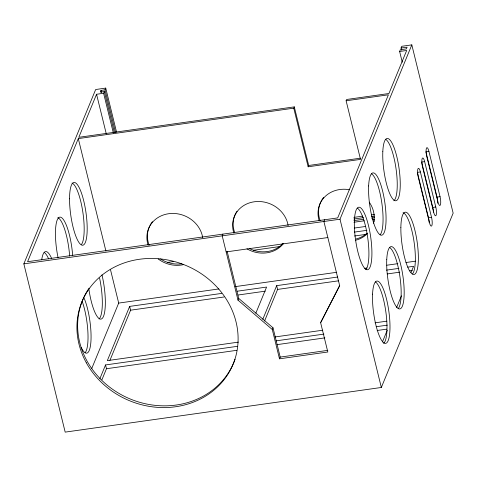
<?xml version="1.0" encoding="UTF-8"?>
<svg xmlns="http://www.w3.org/2000/svg" width="477" height="477" viewBox="0 0 477 477"><rect width="100%" height="100%" fill="white"/><g stroke="black" fill="none" stroke-linecap="round" stroke-linejoin="round"><path stroke-width="0.72" d="M401.574 50.186L401.044 48.022L401.753 46.299L411.818 44.88L453.15 213.147L381.338 387.473L65.182 432.12L23.85 263.853L95.662 89.527L105.733 88.102L116.549 132.141M293.76 108.172L78.294 138.598L27.583 261.706L337.692 217.911L388.409 94.804L346.117 100.778L360.517 159.39L308.16 166.783L293.76 108.172L294.297 106.878L78.824 137.31L96.557 94.267L103.604 93.271L104.314 91.548L100.289 92.115L100.999 90.397L105.023 89.825L105.733 88.102M91.781 368.423L118.695 303.086L110.545 269.899M99.884 378.672L105.542 364.941L237.319 346.332M221.68 293.409L129.655 306.401L107.313 360.636L238.357 342.134M101.947 379.71L106.472 368.727L105.542 364.941M109.943 360.302L130.585 310.187L129.655 306.401M222.914 234.124L222.204 235.841L237.993 300.122L272.295 329.512L279.492 358.817L327.824 351.996L320.627 322.69L339.713 285.359M237.993 300.122L238.703 298.405L227.213 251.629M308.16 166.783L308.691 165.489L294.297 106.878M255.845 313.151L266.589 287.065L237.141 291.226M346.117 100.778L346.654 99.484L388.94 93.516L406.672 50.473L399.625 51.462L402.284 62.296M262.803 319.28L276.66 285.645L337.764 277.012M264.58 321.003L277.59 289.426L276.66 285.645M272.295 329.512L273.005 327.794L238.703 298.405M324.604 219.76L323.895 221.483L339.684 285.765L320.627 322.69M399.625 51.462L400.334 49.745L406.374 48.892L407.084 47.169L401.044 48.022M279.492 358.817L280.202 357.094L273.005 327.794M381.338 387.473L340.006 219.205L411.818 44.88M382.405 342.009L387.211 330.334M396.625 307.498L401.431 295.823M411.049 272.48L413.589 266.303L407.704 267.138M308.691 165.489L360.308 158.197M428.901 151.292A6.29 1.532 82 0 0 426.444 148.204A6.29 1.532 82 0 0 426.772 156.456L437.916 201.837A6.29 1.532 82 0 0 440.372 204.925A6.29 1.532 82 0 0 440.044 196.667L428.901 151.292L425.878 151.722L437.027 197.096A6.29 1.532 82 0 1 437.701 203.297M424.643 161.625A6.29 1.532 82 0 0 422.187 158.537A6.29 1.532 82 0 0 422.515 166.789L433.665 212.164A6.29 1.532 82 0 0 436.121 215.252A6.29 1.532 82 0 0 435.787 207L424.643 161.625L421.626 162.049L432.77 207.423A6.29 1.532 82 0 1 433.444 212.193M420.386 171.953A6.29 1.532 82 0 0 417.93 168.864A6.29 1.532 82 0 0 418.263 177.122L429.407 222.497A6.29 1.532 82 0 0 431.864 225.585A6.29 1.532 82 0 0 431.536 217.327L420.386 171.953L417.369 172.382L428.513 217.756A6.29 1.532 82 0 1 429.187 222.52M437.027 197.096L440.044 196.667M23.85 263.853L340.006 219.205M353.868 217.387L362.705 216.135M371.541 214.888L374.487 214.471M432.77 207.423L435.787 207M353.898 219.003L363.468 217.649M371.571 216.504L374.517 216.093M353.922 220.618L363.498 219.271M371.595 218.126L374.54 217.709M353.952 222.24L364.261 220.779M372.358 219.641L374.57 219.325M354.262 228.066L365.31 226.503M428.513 217.756L431.536 217.327M354.357 232.102L366.891 230.331M226.152 251.916L327.842 237.552M167.361 262.422L173.252 261.593M253.585 250.246L280.118 246.502M354.554 235.99L366.342 234.32M118.695 303.086L218.871 288.937M235.078 286.647L336.732 272.295M364.726 268.342L366.932 268.026M386.823 265.218L397.872 263.662M405.975 262.517L415.55 261.163M386.352 270.149L398.867 268.384M130.585 310.187L224.083 296.98M238.071 295.007L265.307 291.161M277.59 289.426L338.694 280.792M387.282 273.935L399.798 272.164M409.367 270.811L412.313 270.399M274.931 336.965L322.78 330.209M375.053 322.828L386.829 321.164M276.1 340.858L323.955 334.097M376.222 326.715L387.27 325.159M106.472 368.727L236.777 350.321M277.03 344.638L324.885 337.877M377.152 330.495L386.722 329.148M280.202 357.094L327.8 350.374M105.023 89.825L115.488 132.415M104.314 91.548L114.42 132.695M103.604 93.271L113.359 132.976M100.999 90.397L101.529 92.562M96.557 94.267L106.305 133.942M78.294 138.598L105.936 251.146M235.054 359.241A81.776 73.273 22.4 0 1 125.153 396.715A81.776 73.273 22.4 0 1 89.044 288.197M367.069 233.164A28.501 25.537 22.4 0 1 356.086 239.001M320.18 220.762A28.501 25.537 22.4 0 1 320.908 201.688M321.242 201.032A28.501 25.537 22.4 0 1 323.716 197.305M374.266 220.547A28.501 25.537 22.4 0 1 373.932 221.99M367.517 233.515A28.501 25.537 22.4 0 1 355.556 240.295M319.196 220.738A28.501 25.537 22.4 0 1 349.689 189.78M369.204 202.129A28.501 25.537 22.4 0 1 373.396 223.284M183.335 264.681A28.465 25.508 22.4 0 1 158.209 258.975M148.168 245.232A28.465 25.508 22.4 0 1 168.661 213.72A28.465 25.508 22.4 0 1 202.689 237.594M283.374 243.699A28.304 25.364 22.4 0 1 246.979 248.839M233.903 233.128A28.304 25.364 22.4 0 1 254.247 201.783A28.304 25.364 22.4 0 1 288.108 225.472M385.654 139.296A31.452 7.656 82 0 1 396.208 169.985A31.452 7.656 82 0 1 393.841 200.787M371.464 173.729A31.452 7.656 82 0 1 381.886 203.405A31.452 7.656 82 0 1 380.097 234.821M357.494 208.181A31.583 7.692 82 0 1 367.85 238.679A31.583 7.692 82 0 1 365.758 269.565M375.393 281.901A31.452 7.656 82 0 1 385.953 312.59A31.452 7.656 82 0 1 383.58 343.392M389.578 247.462A31.452 7.656 82 0 1 399.994 277.143A31.452 7.656 82 0 1 398.212 308.553M403.053 212.706A31.452 7.656 82 0 1 413.929 241.004A31.452 7.656 82 0 1 412.539 273.953M58.081 257.735A31.452 7.656 82 0 1 59.792 217.136A31.452 7.656 82 0 1 72.677 255.666M41.72 259.852A31.452 7.656 82 0 1 51.629 258.445M84.179 298.322A31.452 7.656 82 0 1 90.94 341.204A31.452 7.656 82 0 1 81.179 347.381M101.959 274.871A31.828 7.751 82 0 1 102.388 318.237A31.828 7.751 82 0 1 88.925 289.408M72.039 183.061A31.685 7.715 82 0 1 82.736 211.442A31.685 7.715 82 0 1 81.555 244.385M57.8 217.691A31.452 7.656 82 0 1 69.66 256.089M44.146 252.387A31.452 7.656 82 0 1 48.612 258.868M82.145 301.273A31.452 7.656 82 0 1 85.073 352.777M99.58 278.091A31.828 7.751 82 0 1 99.049 318.982M283.034 243.431A28.304 25.364 22.4 0 1 249.471 248.6M234.666 232.496A28.304 25.364 22.4 0 1 236.974 211.287M181.731 263.775A28.465 25.508 22.4 0 1 160.558 258.957M149.176 245.256A28.465 25.508 22.4 0 1 149.659 226.11M149.987 225.448A28.465 25.508 22.4 0 1 152.419 221.698M382.816 151.519A31.452 7.656 82 0 0 394.884 200.638A31.452 7.656 82 0 0 396.828 156.712A31.452 7.656 82 0 0 382.816 151.519M69.547 198.826A31.685 7.715 82 0 0 82.736 245.226A31.685 7.715 82 0 0 82.849 197.484A31.685 7.715 82 0 0 69.547 198.826M354.554 218.043A31.583 7.692 82 0 0 365.764 269.231A31.583 7.692 82 0 0 369.103 228.209A31.583 7.692 82 0 0 354.554 218.043M368.632 185.952A31.452 7.656 82 0 0 380.7 235.078A31.452 7.656 82 0 0 382.643 191.146A31.452 7.656 82 0 0 368.632 185.952M400.865 227.535A31.452 7.656 82 0 0 413.69 274.519A31.452 7.656 82 0 0 414.316 228.018A31.452 7.656 82 0 0 400.865 227.535M386.746 259.691A31.452 7.656 82 0 0 398.808 308.81A31.452 7.656 82 0 0 400.758 264.878A31.452 7.656 82 0 0 386.746 259.691M372.561 294.124A31.452 7.656 82 0 0 384.623 343.243A31.452 7.656 82 0 0 386.573 299.317A31.452 7.656 82 0 0 372.561 294.124M86.343 362.806A81.776 73.273 22.4 0 0 225.854 377.307A81.776 73.273 22.4 0 0 160.35 258.916A81.776 73.273 22.4 0 0 86.343 362.806"/></g></svg>
